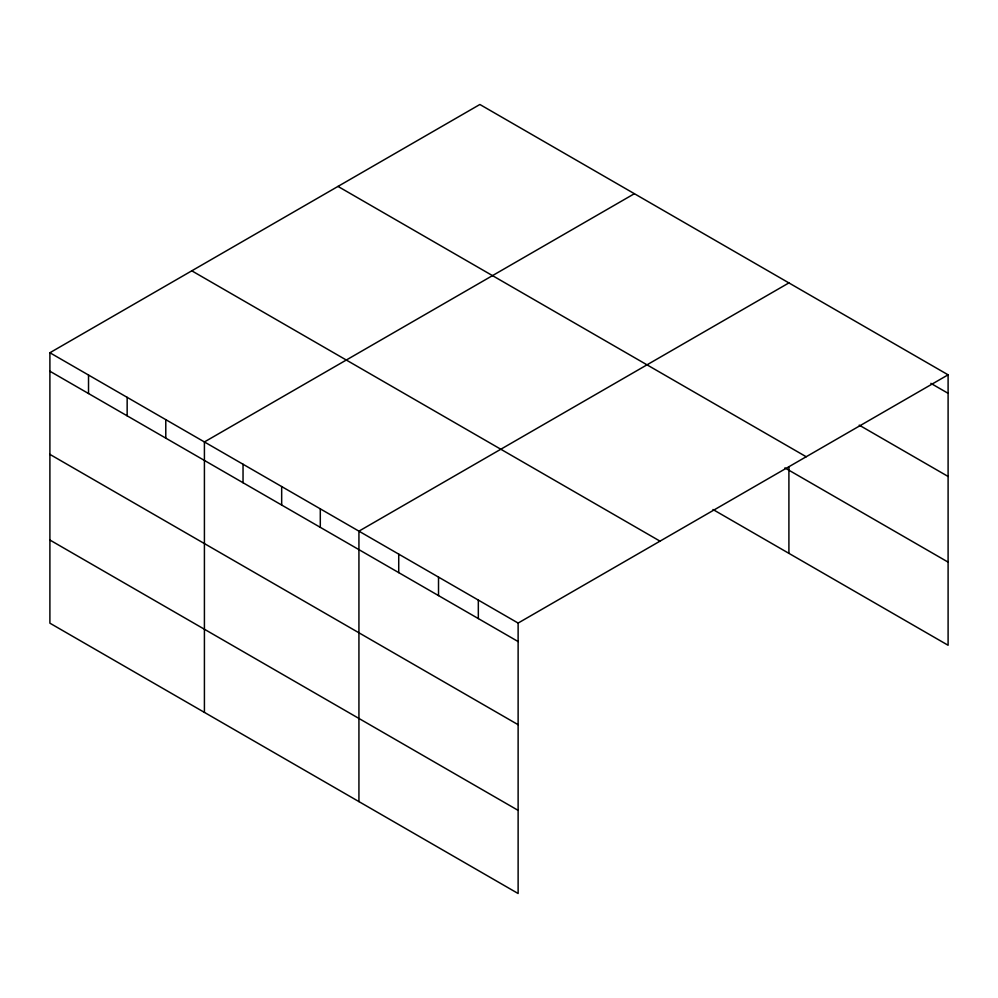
<?xml version="1.0" encoding="UTF-8"?>
<svg xmlns="http://www.w3.org/2000/svg" width="998" height="998" viewBox="0 0 998 998"><rect width="100%" height="100%" fill="white"/><g stroke="black" fill="none" stroke-linecap="round" stroke-linejoin="round"><path stroke-width="1.5" d="M712.984 509.516L948.1 645.257L948.1 374.824L479.876 104.491L49.9 352.743L49.9 623.176L518.124 893.509L518.124 623.064L49.9 352.743M634.391 193.699L204.415 441.952L204.415 712.385M788.907 282.908L358.931 531.161L358.931 801.594M518.124 623.064L948.1 374.824M930.86 383.357L948.1 393.312M859.216 425.136L948.1 476.458M337.985 186.414L806.209 456.747M784.902 467.9L948.1 562.111M191.791 270.82L660.015 541.153M49.9 371.231L518.124 641.552M49.9 454.377L518.124 724.698M49.9 540.03L518.124 810.364M788.907 467.089L788.907 553.354M478.329 600.085L478.329 618.573M438.521 577.106L438.521 595.606M398.726 554.139L398.726 572.627M320.296 508.855L320.296 527.343M281.673 486.55L281.673 505.038M243.038 464.245L243.038 482.733M165.78 419.647L165.78 438.134M127.158 397.341L127.158 415.829M88.523 375.048L88.523 393.536"/></g></svg>
